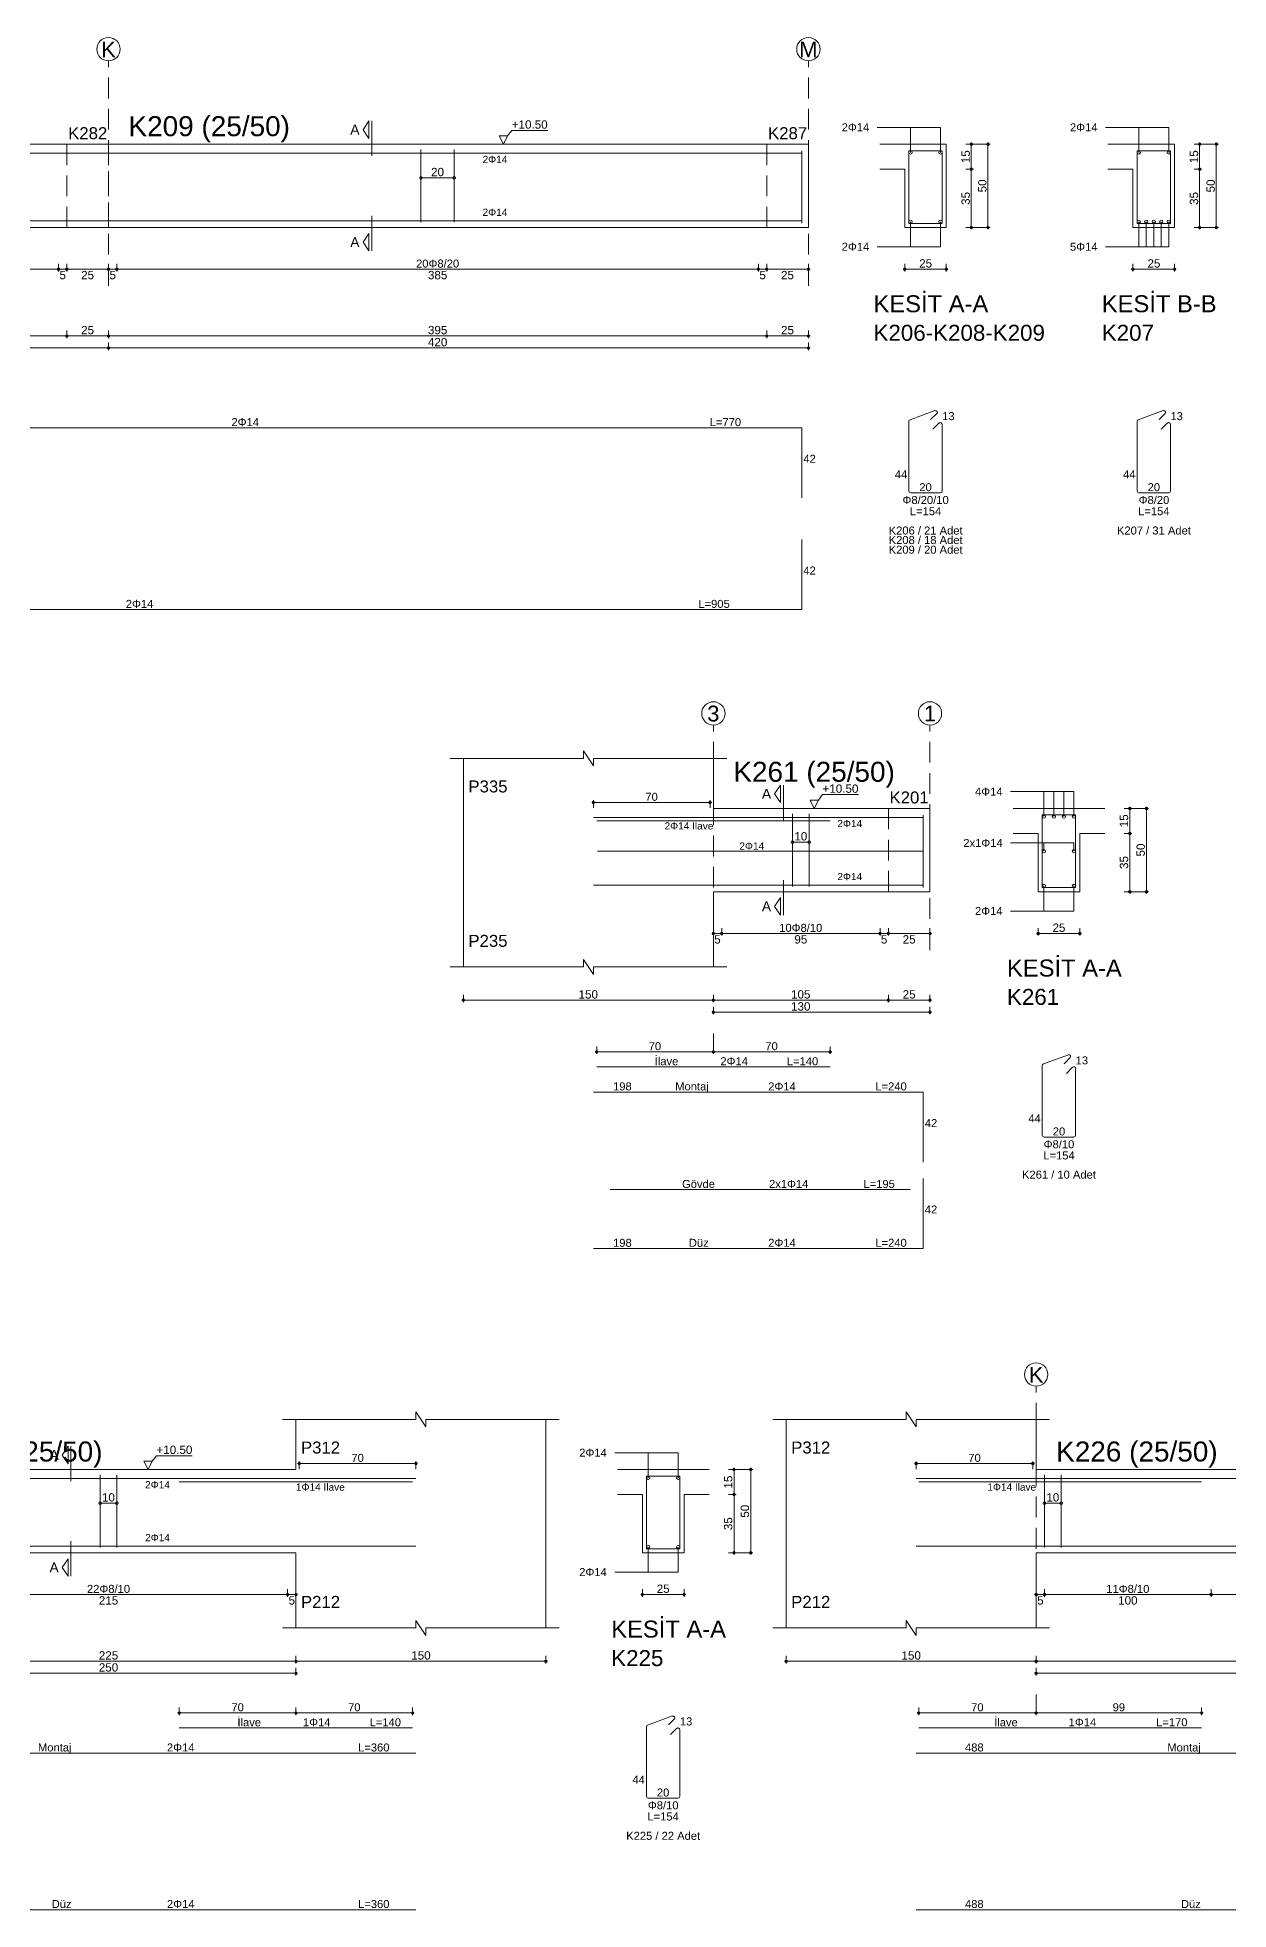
# Model space of a CAD drawing. Header units: millimetres. Extents: x 23801 to 80069, y 9628 to 14137.
# Drawn here: x 61960 to 63032, y 12436 to 14120 of the extents above; entities that cross this region are included whole.
import ezdxf

# ---------------------------------------------------------------- set-up
doc = ezdxf.new("R2010")
doc.units = ezdxf.units.MM
doc.linetypes.add('DASHDOT2', pattern=[12.7, 6.35, -3.175, 0, -3.175])
doc.linetypes.add('DASHED4', pattern=[18.75, 12.5, -6.25])
doc.layers.add('aks', color=251, linetype='DASHDOT2', lineweight=35)
for name, color, linetype in [('Donatı Topl. Uzun. Yazısı', 7, 'Continuous'), ('Donatı Uz. Yazısı', 7, 'Continuous'), ('Donatı Yazısı', 7, 'Continuous'), ('Donatı Çizgisi', 7, 'Continuous'), ('Kiriş', 7, 'Continuous'), ('Standart', 7, 'Continuous'), ('Ölçülendirme', 7, 'Continuous')]:
    doc.layers.add(name, color=color, linetype=linetype)
doc.styles.add('arial_1_18', font='arial.ttf', dxfattribs={"height": 0.2})

# ---------------------------------------------------------------- blocks, each defined once
blk = doc.blocks.new('IDE668Entity7460')
at = {"layer": 'aks', "color": 30, "linetype": 'DASHED4', "lineweight": 5}
for points in [[(3787.6, 2047), (3787.6, 2182)], [(4207.6, 2047), (4207.6, 2182)]]:
    blk.add_lwpolyline(points, dxfattribs=at)
at = {"layer": 'aks', "color": 1, "linetype": 'Continuous', "lineweight": 5}
for centre in [(3787.6, 2189), (4207.6, 2189)]:
    blk.add_circle(centre, 7, dxfattribs=at)
at = {"layer": 'Donatı Çizgisi', "color": 5, "linetype": 'Continuous', "lineweight": 5}
for points in [[(2386.6, 2126.6), (4203.6, 2126.6)], [(3975.1, 2085.2), (3975.1, 2128.8)], [(3995.1, 2085.2), (3995.1, 2128.8)], [(4203.6, 2084.6), (4203.6, 2128)], [(4267.9, 2084.5), (4267.9, 2128.1)], [(4267.9, 2128.1), (4287.9, 2128.1)], [(4287.9, 2084.5), (4287.9, 2128.1)], [(4404.9, 2084.5), (4404.9, 2128.1)], [(4404.9, 2128.1), (4424.9, 2128.1)], [(4424.9, 2084.5), (4424.9, 2128.1)], [(2386.6, 2086), (4203.6, 2086)], [(4267.9, 2084.5), (4287.9, 2084.5)], [(4404.9, 2084.5), (4424.9, 2084.5)], [(4267.9, 1923.9), (4267.9, 1965.8)], [(4268.6, 1966.7), (4283.6, 1972.2)], [(4281, 1966.9), (4284.7, 1970.5)], [(4404.9, 1923.9), (4404.9, 1965.8)], [(4405.6, 1966.7), (4420.6, 1972.2)], [(4418.1, 1966.9), (4421.7, 1970.5)], [(3475.6, 1961.9), (4203.6, 1961.9)], [(4203.6, 1919.9), (4203.6, 1961.9)], [(4282.4, 1961), (4286.2, 1964.8)], [(4287.9, 1923.9), (4287.9, 1964)], [(4419.4, 1961), (4423.2, 1964.8)], [(4424.9, 1923.9), (4424.9, 1964)], [(4269, 1922.9), (4286.9, 1922.9)], [(4406, 1922.9), (4423.9, 1922.9)], [(4203.6, 1852.9), (4203.6, 1894.9)], [(3340.6, 1852.9), (4203.6, 1852.9)]]:
    blk.add_lwpolyline(points, dxfattribs=at)
for centre in [(4268.9, 2127.1), (4286.9, 2127.1), (4405.9, 2127.1), (4423.9, 2127.1), (4268.9, 2085.5), (4286.9, 2085.5), (4405.9, 2085.5), (4410.4, 2085.5), (4414.9, 2085.5), (4419.4, 2085.5), (4423.9, 2085.5)]:
    blk.add_circle(centre, 1, dxfattribs=at)
for centre, start, end in [((4269, 1965.8), 110, 180), ((4284, 1971.2), 315, 110), ((4286.9, 1964), 0, 135), ((4406, 1965.8), 110, 180), ((4421, 1971.2), 315, 110), ((4423.9, 1964), 0, 135), ((4269, 1923.9), 180, 270), ((4286.9, 1923.9), 270, 0), ((4406, 1923.9), 180, 270), ((4423.9, 1923.9), 270, 0)]:
    blk.add_arc(centre, 1.02, start, end, dxfattribs=at)
at = {"layer": 'Kiriş', "color": 1, "linetype": 'Continuous', "lineweight": 5}
for points in [[(2407.6, 2132), (4207.6, 2132)], [(4207.6, 2082), (4207.6, 2132)], [(4250.4, 2132), (4290.4, 2132)], [(4290.4, 2082), (4290.4, 2132)], [(4387.4, 2132), (4427.4, 2132)], [(4427.4, 2082), (4427.4, 2132)], [(4250.4, 2117), (4265.4, 2117)], [(4265.4, 2082), (4265.4, 2117)], [(4387.4, 2117), (4402.4, 2117)], [(4402.4, 2082), (4402.4, 2117)], [(2407.6, 2082), (4207.6, 2082)], [(4265.4, 2082), (4290.4, 2082)], [(4402.4, 2082), (4427.4, 2082)]]:
    blk.add_lwpolyline(points, dxfattribs=at)
at = {"layer": 'Kiriş', "color": 1, "linetype": 'DASHED4', "lineweight": 5}
for points in [[(3762.6, 2082), (3762.6, 2132)], [(3787.6, 2082), (3787.6, 2132)], [(4182.6, 2082), (4182.6, 2132)], [(4207.6, 2082), (4207.6, 2132)]]:
    blk.add_lwpolyline(points, dxfattribs=at)
at = {"layer": 'Ölçülendirme', "color": 1, "linetype": 'Continuous', "lineweight": 5}
for points in [[(3940.4, 2140.7), (3943.9, 2146)], [(3943.9, 2135.5), (3943.9, 2146)], [(3945.6, 2125), (3945.6, 2146)], [(3943.9, 2135.5), (3940.4, 2140.7)], [(4024.6, 2132), (4022.1, 2137)], [(4022.1, 2137), (4027.1, 2137)], [(4027.1, 2137), (4024.6, 2132)], [(4027.1, 2137), (4029.6, 2140.3)], [(4029.6, 2140.3), (4051.2, 2140.3)], [(4248.9, 2142.1), (4286.9, 2142.1)], [(4268.9, 2127.1), (4268.9, 2142.1)], [(4286.9, 2127.1), (4286.9, 2142.1)], [(4385.9, 2142.1), (4423.9, 2142.1)], [(4405.9, 2127.1), (4405.9, 2142.1)], [(4423.9, 2127.1), (4423.9, 2142.1)], [(4024.6, 2132), (4024.6, 2132)], [(4302.2, 2132), (4316.7, 2132)], [(4305.4, 2081), (4305.4, 2133)], [(4315.4, 2081), (4315.4, 2133)], [(4439.2, 2132), (4453.7, 2132)], [(4442.4, 2081), (4442.4, 2133)], [(4452.4, 2081), (4452.4, 2133)], [(3975.1, 2111.8), (3995.1, 2111.8)], [(4302.2, 2117), (4306.7, 2117)], [(4439.2, 2117), (4443.7, 2117)], [(3945.6, 2068), (3945.6, 2089)], [(3940.4, 2073.2), (3943.9, 2078.5)], [(3943.9, 2068), (3943.9, 2078.5)], [(4268.9, 2070.5), (4268.9, 2085.5)], [(4286.9, 2070.5), (4286.9, 2085.5)], [(4302.2, 2082), (4316.7, 2082)], [(4405.9, 2070.5), (4405.9, 2085.5)], [(4410.4, 2070.5), (4410.4, 2085.5)], [(4414.9, 2070.5), (4414.9, 2085.5)], [(4419.4, 2070.5), (4419.4, 2085.5)], [(4423.9, 2070.5), (4423.9, 2085.5)], [(4439.2, 2082), (4453.7, 2082)], [(3943.9, 2068), (3940.4, 2073.2)], [(4248.9, 2070.5), (4286.9, 2070.5)], [(4385.9, 2070.5), (4423.9, 2070.5)], [(2406.6, 2057), (4208.6, 2057)], [(3757.6, 2055.7), (3757.6, 2060.2)], [(3762.6, 2055.7), (3762.6, 2060.2)], [(3787.6, 2055.7), (3787.6, 2060.2)], [(3792.6, 2055.7), (3792.6, 2060.2)], [(4177.6, 2055.7), (4177.6, 2060.2)], [(4182.6, 2055.7), (4182.6, 2060.2)], [(4207.6, 2055.7), (4207.6, 2060.2)], [(4264.4, 2057), (4291.4, 2057)], [(4265.4, 2055.7), (4265.4, 2060.2)], [(4290.4, 2055.7), (4290.4, 2060.2)], [(4401.4, 2057), (4428.4, 2057)], [(4402.4, 2055.7), (4402.4, 2060.2)], [(4427.4, 2055.7), (4427.4, 2060.2)], [(2381.6, 2017), (4208.6, 2017)], [(3762.6, 2015.7), (3762.6, 2020.2)], [(3787.6, 2015.7), (3787.6, 2020.2)], [(3787.6, 2008.5), (3787.6, 2013)], [(4182.6, 2015.7), (4182.6, 2020.2)], [(4207.6, 2015.7), (4207.6, 2020.2)], [(4207.6, 2008.5), (4207.6, 2013)], [(2406.6, 2009.8), (4208.6, 2009.8)]]:
    blk.add_lwpolyline(points, dxfattribs=at)
for centre in [(4305.4, 2132), (4315.4, 2132), (4442.4, 2132), (4452.4, 2132), (3975.1, 2111.8), (3995.1, 2111.8), (4305.4, 2117), (4442.4, 2117), (4305.4, 2082), (4315.4, 2082), (4442.4, 2082), (4452.4, 2082), (3757.6, 2057), (3757.6, 2057), (3762.6, 2057), (3762.6, 2057), (3787.6, 2057), (3787.6, 2057), (3792.6, 2057), (3792.6, 2057), (4177.6, 2057), (4177.6, 2057), (4182.6, 2057), (4182.6, 2057), (4207.6, 2057), (4265.4, 2057), (4290.4, 2057), (4402.4, 2057), (4427.4, 2057), (3762.6, 2017), (3762.6, 2017), (3787.6, 2017), (3787.6, 2017), (3787.6, 2009.8), (3787.6, 2009.8), (4182.6, 2017), (4182.6, 2017), (4207.6, 2017), (4207.6, 2009.8)]:
    blk.add_circle(centre, 0.75, dxfattribs=at)
at = {"layer": 'aks', "color": 1, "linetype": 'Continuous', "lineweight": 5, "style": 'arial_1_18'}
for s, p in [('K', (3783.2, 2184.1)), ('M', (4202.1, 2184.1))]:
    blk.add_text(s, height=9.45, dxfattribs=at).set_placement(p)
at = {"layer": 'Donatı Topl. Uzun. Yazısı', "color": 1, "linetype": 'Continuous', "lineweight": 5, "style": 'arial_1_18'}
for s, p in [('L=770', (4148.4, 1962.9)), ('L=154', (4268.5, 1909.5)), ('L=154', (4405.5, 1909.5)), ('L=905', (4141.6, 1853.9))]:
    blk.add_text(s, height=4.8, dxfattribs=at).set_placement(p)
at = {"layer": 'Donatı Uz. Yazısı', "color": 1, "linetype": 'Continuous', "lineweight": 5, "style": 'arial_1_18'}
for s, p in [('13', (4287.9, 1966.5)), ('13', (4424.9, 1966.5)), ('42', (4204.6, 1940.9)), ('44', (4259.5, 1931.6)), ('44', (4396.5, 1931.6)), ('20', (4274.2, 1923.9)), ('20', (4411.2, 1923.9)), ('42', (4204.6, 1873.9))]:
    blk.add_text(s, height=4.8, dxfattribs=at).set_placement(p)
at = {"layer": 'Donatı Yazısı', "color": 5, "linetype": 'Continuous', "lineweight": 5, "style": 'arial_1_18'}
for s, p in [('2Φ14', (4227.6, 2139.7)), ('2Φ14', (4364.6, 2139.7)), ('2Φ14', (4227.6, 2068.1)), ('5Φ14', (4364.6, 2068.1)), ('2Φ14', (3861.4, 1962.9)), ('Φ8/20/10', (4264.1, 1916.2)), ('Φ8/20', (4405.8, 1916.2)), ('K206 / 21 Adet', (4255.8, 1897.9)), ('K207 / 31 Adet', (4392.8, 1897.9)), ('K208 / 18 Adet', (4255.8, 1892.2)), ('K209 / 20 Adet', (4255.8, 1886.4)), ('2Φ14', (3798, 1853.9))]:
    blk.add_text(s, height=4.8, dxfattribs=at).set_placement(p)
for p in [(4012.1, 2120.7), (4012.1, 2089)]:
    blk.add_text('2Φ14', height=4.32, rotation=360, dxfattribs=at).set_placement(p)
at = {"layer": 'Kiriş', "color": 1, "linetype": 'Continuous', "lineweight": 5, "style": 'arial_1_18'}
for s, height, p in [('K209 (25/50)', 12, (3799.6, 2136.8)), ('K282', 7.2, (3763.4, 2135)), ('K287', 7.2, (4183.4, 2135)), ('KESİT A-A', 10.2, (4246.7, 2031.2)), ('KESİT B-B', 10.2, (4383.7, 2031.2)), ('K206-K208-K209', 9.6, (4246.7, 2014.1)), ('K207', 9.6, (4383.7, 2014.1))]:
    blk.add_text(s, height=height, dxfattribs=at).set_placement(p)
at = {"layer": 'Ölçülendirme', "color": 1, "linetype": 'Continuous', "lineweight": 5, "style": 'arial_1_18'}
for s, height, p in [('+10.50', 5, (4029.6, 2141.3)), ('A', 5.95, (3932.7, 2137.8)), ('A', 5.95, (3932.7, 2070.3)), ('5', 5, (3758.2, 2051)), ('25', 5, (3771.2, 2051)), ('5', 5, (3788.2, 2051)), ('385', 5, (3979.3, 2051)), ('5', 5, (4178.2, 2051)), ('25', 5, (4191.2, 2051)), ('25', 5, (4274.1, 2058)), ('25', 5, (4411.1, 2058)), ('25', 5, (3771.2, 2018)), ('395', 5, (3979.3, 2018)), ('25', 5, (4191.2, 2018)), ('420', 5, (3979.3, 2010.8))]:
    blk.add_text(s, height=height, dxfattribs=at).set_placement(p)
for s, rotation, p in [('15', 90, (4304.5, 2120.6)), ('15', 90, (4441.5, 2120.6)), ('20', 360, (3981.2, 2112.8)), ('35', 90, (4304.5, 2095.6)), ('50', 90, (4314.5, 2103.1)), ('35', 90, (4441.5, 2095.6)), ('50', 90, (4451.5, 2103.1))]:
    blk.add_text(s, height=5, rotation=rotation, dxfattribs=at).set_placement(p)
at = {"layer": 'Ölçülendirme', "color": 5, "linetype": 'Continuous', "lineweight": 5, "style": 'arial_1_18'}
blk.add_text('20Φ8/20', height=4.8, dxfattribs=at).set_placement((3972.2, 2058))
blk = doc.blocks.new('IDE668Entity7470')
at = {"layer": 'aks', "color": 30, "linetype": 'DASHED4', "lineweight": 5}
blk.add_lwpolyline([(11420.7, 2016.8), (11420.7, 2151.8)], dxfattribs=at)
at = {"layer": 'aks', "color": 1, "linetype": 'Continuous', "lineweight": 5}
blk.add_circle((11420.7, 2158.8), 7, dxfattribs=at)
at = {"layer": 'Donatı Çizgisi', "color": 5, "linetype": 'Continuous', "lineweight": 5}
for points in [[(11424.7, 2054.4), (11424.7, 2097.8)], [(11424.7, 2096.4), (11742.7, 2096.4)], [(11553.2, 2055), (11553.2, 2098.6)], [(11563.2, 2055), (11563.2, 2098.6)], [(11600.7, 2094.4), (11740.7, 2094.4)], [(11881.1, 2054.3), (11881.1, 2097.9)], [(11881.1, 2097.9), (11901.1, 2097.9)], [(11901.1, 2054.3), (11901.1, 2097.9)], [(11424.7, 2055.8), (11742.7, 2055.8)], [(11881.1, 2054.3), (11901.1, 2054.3)], [(11881.7, 1948.5), (11896.7, 1954)], [(11600.7, 1946.8), (11740.7, 1946.8)], [(11881.1, 1905.7), (11881.1, 1947.6)], [(11894.2, 1948.7), (11897.8, 1952.3)], [(11895.5, 1942.8), (11899.3, 1946.6)], [(11901.1, 1905.7), (11901.1, 1945.8)], [(11424.7, 1889.7), (11424.7, 1931.7)], [(11424.7, 1931.7), (11742.7, 1931.7)], [(11882.1, 1904.7), (11900, 1904.7)], [(11424.7, 1837.8), (11424.7, 1879.8)], [(11424.7, 1837.8), (11742.7, 1837.8)]]:
    blk.add_lwpolyline(points, dxfattribs=at)
for centre in [(11882.1, 2096.9), (11900.1, 2096.9), (11882.1, 2055.3), (11900.1, 2055.3)]:
    blk.add_circle(centre, 1, dxfattribs=at)
for centre, start, end in [((11897.1, 1953), 315, 110), ((11882.1, 1947.6), 110, 180), ((11900, 1945.8), 0, 135), ((11882.1, 1905.7), 180, 270), ((11900, 1905.7), 270, 0)]:
    blk.add_arc(centre, 1.02, start, end, dxfattribs=at)
at = {"layer": 'Kiriş', "color": 1, "linetype": 'Continuous', "lineweight": 5}
for points in [[(11430.2, 2131.8), (11430.2, 2136.3)], [(11436.2, 2127.3), (11430.2, 2136.3)], [(11742.7, 2131.8), (11742.7, 2136.3)], [(11748.7, 2127.3), (11742.7, 2136.3)], [(11412.7, 2131.8), (11430.2, 2131.8)], [(11420.7, 2006.8), (11420.7, 2131.8)], [(11436.2, 2127.3), (11436.2, 2131.8)], [(11436.2, 2131.8), (11453.7, 2131.8)], [(11445.7, 2101.8), (11445.7, 2131.8)], [(11662.7, 2131.8), (11742.7, 2131.8)], [(11670.7, 2101.8), (11670.7, 2131.8)], [(11748.7, 2131.8), (11828.7, 2131.8)], [(11748.7, 2127.3), (11748.7, 2131.8)], [(11820.7, 2006.8), (11820.7, 2131.8)], [(11445.7, 2101.8), (11670.7, 2101.8)], [(11863.6, 2101.8), (11918.6, 2101.8)], [(11863.6, 2086.8), (11878.6, 2086.8)], [(11878.6, 2051.8), (11878.6, 2086.8)], [(11903.6, 2086.8), (11918.6, 2086.8)], [(11903.6, 2051.8), (11903.6, 2086.8)], [(11445.7, 2051.8), (11670.7, 2051.8)], [(11445.7, 2006.8), (11445.7, 2051.8)], [(11670.7, 2006.8), (11670.7, 2051.8)], [(11878.6, 2051.8), (11903.6, 2051.8)], [(11436.2, 2002.3), (11430.2, 2011.3)], [(11430.2, 2006.8), (11430.2, 2011.3)], [(11748.7, 2002.3), (11742.7, 2011.3)], [(11742.7, 2006.8), (11742.7, 2011.3)], [(11412.7, 2006.8), (11430.2, 2006.8)], [(11436.2, 2006.8), (11453.7, 2006.8)], [(11436.2, 2002.3), (11436.2, 2006.8)], [(11662.7, 2006.8), (11742.7, 2006.8)], [(11748.7, 2006.8), (11828.7, 2006.8)], [(11748.7, 2002.3), (11748.7, 2006.8)]]:
    blk.add_lwpolyline(points, dxfattribs=at)
at = {"layer": 'Ölçülendirme', "color": 1, "linetype": 'Continuous', "lineweight": 5}
for points in [[(11530.5, 2110.5), (11534, 2115.8)], [(11534, 2105.3), (11534, 2115.8)], [(11535.7, 2094.8), (11535.7, 2115.8)], [(11862.1, 2111.9), (11900.1, 2111.9)], [(11882.1, 2096.9), (11882.1, 2111.9)], [(11900.1, 2096.9), (11900.1, 2111.9)], [(11534, 2105.3), (11530.5, 2110.5)], [(11582, 2101.8), (11579.5, 2106.8)], [(11579.5, 2106.8), (11584.5, 2106.8)], [(11584.5, 2106.8), (11582, 2101.8)], [(11582, 2101.8), (11582, 2101.8)], [(11584.5, 2106.8), (11587, 2110.1)], [(11587, 2110.1), (11608.5, 2110.1)], [(11671.7, 2105.4), (11743.7, 2105.4)], [(11672.7, 2102.1), (11672.7, 2106.6)], [(11742.7, 2102.1), (11742.7, 2106.6)], [(11930.3, 2101.8), (11944.8, 2101.8)], [(11933.6, 2050.8), (11933.6, 2102.8)], [(11943.6, 2050.8), (11943.6, 2102.8)], [(11553.2, 2081.6), (11563.2, 2081.6)], [(11930.3, 2086.8), (11934.8, 2086.8)], [(11535.7, 2037.8), (11535.7, 2058.8)], [(11882.1, 2040.3), (11882.1, 2055.3)], [(11900.1, 2040.3), (11900.1, 2055.3)], [(11530.5, 2043), (11534, 2048.3)], [(11534, 2037.8), (11534, 2048.3)], [(11930.3, 2051.8), (11944.8, 2051.8)], [(11534, 2037.8), (11530.5, 2043)], [(11862.1, 2040.3), (11900.1, 2040.3)], [(11444.7, 2026.8), (11671.7, 2026.8)], [(11445.7, 2025.5), (11445.7, 2030)], [(11450.7, 2025.5), (11450.7, 2030)], [(11665.7, 2025.5), (11665.7, 2030)], [(11670.7, 2025.5), (11670.7, 2030)], [(11877.6, 2026.8), (11904.6, 2026.8)], [(11878.6, 2025.5), (11878.6, 2030)], [(11903.6, 2025.5), (11903.6, 2030)], [(11420.7, 1985.5), (11420.7, 1990)], [(11445.7, 1985.5), (11445.7, 1990)], [(11670.7, 1985.5), (11670.7, 1990)], [(11820.7, 1985.5), (11820.7, 1990)], [(11419.7, 1986.8), (11821.7, 1986.8)], [(11419.7, 1979.6), (11671.7, 1979.6)], [(11420.7, 1978.3), (11420.7, 1982.8)], [(11670.7, 1978.3), (11670.7, 1982.8)], [(11599.7, 1955.8), (11671.7, 1955.8)], [(11600.7, 1954.5), (11600.7, 1959)], [(11669.7, 1955.8), (11741.7, 1955.8)], [(11670.7, 1954.5), (11670.7, 1959)], [(11670.7, 1954.5), (11670.7, 1959)], [(11740.7, 1954.5), (11740.7, 1959)]]:
    blk.add_lwpolyline(points, dxfattribs=at)
for centre in [(11672.7, 2105.4), (11742.7, 2105.4), (11933.6, 2101.8), (11943.6, 2101.8), (11553.2, 2081.6), (11563.2, 2081.6), (11933.6, 2086.8), (11933.6, 2051.8), (11943.6, 2051.8), (11445.7, 2026.8), (11450.7, 2026.8), (11450.7, 2026.8), (11665.7, 2026.8), (11665.7, 2026.8), (11670.7, 2026.8), (11878.6, 2026.8), (11903.6, 2026.8), (11420.7, 1986.8), (11445.7, 1986.8), (11445.7, 1986.8), (11670.7, 1986.8), (11670.7, 1986.8), (11820.7, 1986.8), (11420.7, 1979.6), (11670.7, 1979.6), (11600.7, 1955.8), (11670.7, 1955.8), (11670.7, 1955.8), (11740.7, 1955.8)]:
    blk.add_circle(centre, 0.75, dxfattribs=at)
at = {"layer": 'aks', "color": 1, "linetype": 'Continuous', "lineweight": 5, "style": 'arial_1_18'}
blk.add_text('J', height=9.45, dxfattribs=at).set_placement((11417.4, 2153.9))
at = {"layer": 'Donatı Topl. Uzun. Yazısı', "color": 1, "linetype": 'Continuous', "lineweight": 5, "style": 'arial_1_18'}
for s, p in [('L=140', (11714.9, 1947.8)), ('L=360', (11708, 1932.7)), ('L=154', (11881.6, 1891.3)), ('L=360', (11708, 1838.8))]:
    blk.add_text(s, height=4.8, dxfattribs=at).set_placement(p)
at = {"layer": 'Donatı Uz. Yazısı', "color": 1, "linetype": 'Continuous', "lineweight": 5, "style": 'arial_1_18'}
for s, p in [('13', (11901.1, 1948.3)), ('318', (11443.8, 1932.7)), ('42', (11425.7, 1910.7)), ('44', (11872.6, 1913.4)), ('20', (11887.3, 1905.7)), ('42', (11425.7, 1858.8)), ('318', (11443.8, 1838.8))]:
    blk.add_text(s, height=4.8, dxfattribs=at).set_placement(p)
at = {"layer": 'Donatı Yazısı', "color": 5, "linetype": 'Continuous', "lineweight": 5, "style": 'arial_1_18'}
for s, height, p in [('2Φ14', 4.8, (11840.7, 2109.5)), ('1Φ14 İlave', 4.32, (11670.7, 2089.1)), ('2Φ14', 4.8, (11840.7, 2037.9)), ('1Φ14', 4.8, (11674.9, 1947.8)), ('2Φ14', 4.8, (11593.3, 1932.7)), ('Φ8/10', 4.8, (11881.9, 1898)), ('K225 / 22 Adet', 4.8, (11868.9, 1879.7)), ('2Φ14', 4.8, (11593.3, 1838.8))]:
    blk.add_text(s, height=height, dxfattribs=at).set_placement(p)
for p in [(11580.2, 2090.5), (11580.2, 2058.8)]:
    blk.add_text('2Φ14', height=4.32, rotation=360, dxfattribs=at).set_placement(p)
at = {"layer": 'Donatı Yazısı', "color": 1, "linetype": 'Continuous', "lineweight": 5, "style": 'arial_1_18'}
for s, p in [('İlave', (11635.6, 1947.8)), ('Montaj', (11515.9, 1932.7)), ('Düz', (11524.1, 1838.8))]:
    blk.add_text(s, height=4.8, dxfattribs=at).set_placement(p)
at = {"layer": 'Kiriş', "color": 1, "linetype": 'Continuous', "lineweight": 5, "style": 'arial_1_18'}
for s, height, p in [('P345', 7.2, (11423.7, 2111.4)), ('K225 (25/50)', 12, (11457.7, 2106.6)), ('P312', 7.2, (11673.7, 2111.4)), ('P245', 7.2, (11423.7, 2018.8)), ('P212', 7.2, (11673.7, 2018.8)), ('KESİT A-A', 10.2, (11859.9, 2001)), ('K225', 9.6, (11859.9, 1983.9))]:
    blk.add_text(s, height=height, dxfattribs=at).set_placement(p)
at = {"layer": 'Ölçülendirme', "color": 1, "linetype": 'Continuous', "lineweight": 5, "style": 'arial_1_18'}
for s, height, p in [('A', 5.95, (11522.8, 2107.6)), ('+10.50', 5, (11587, 2111.1)), ('70', 4.8, (11704, 2106.4)), ('A', 5.95, (11522.8, 2040.1)), ('25', 5, (11887.2, 2027.8)), ('5', 5, (11446.3, 2020.8)), ('215', 5, (11552.4, 2020.8)), ('5', 5, (11666.3, 2020.8)), ('25', 5, (11429.3, 1987.8)), ('225', 5, (11552.4, 1987.8)), ('150', 5, (11739.9, 1987.8)), ('250', 5, (11552.4, 1980.6))]:
    blk.add_text(s, height=height, dxfattribs=at).set_placement(p)
for s, rotation, p in [('15', 90, (11932.6, 2090.4)), ('10', 360, (11554.3, 2082.6)), ('50', 90, (11942.6, 2072.9)), ('35', 90, (11932.6, 2065.4))]:
    blk.add_text(s, height=5, rotation=rotation, dxfattribs=at).set_placement(p)
at = {"layer": 'Ölçülendirme', "color": 5, "linetype": 'Continuous', "lineweight": 5, "style": 'arial_1_18'}
for s, p in [('22Φ8/10', (11545.3, 2027.8)), ('70', (11632, 1956.8)), ('70', (11702, 1956.8))]:
    blk.add_text(s, height=4.8, dxfattribs=at).set_placement(p)
blk = doc.blocks.new('IDE668Entity7471')
at = {"layer": 'aks', "color": 30, "linetype": 'DASHED4', "lineweight": 5}
for points in [[(12114.9, 2016.8), (12114.9, 2151.8)], [(12534.9, 2016.8), (12534.9, 2151.8)], [(12114.9, 1955.8), (12114.9, 1966.8)]]:
    blk.add_lwpolyline(points, dxfattribs=at)
at = {"layer": 'aks', "color": 1, "linetype": 'Continuous', "lineweight": 5}
for centre in [(12114.9, 2158.8), (12534.9, 2158.8)]:
    blk.add_circle(centre, 7, dxfattribs=at)
at = {"layer": 'Donatı Çizgisi', "color": 5, "linetype": 'Continuous', "lineweight": 5}
for points in [[(12042.9, 2096.4), (12530.9, 2096.4)], [(12044.4, 2094.4), (12214.2, 2094.4)], [(12119.9, 2055), (12119.9, 2098.6)], [(12129.9, 2055), (12129.9, 2098.6)], [(12302.4, 2055), (12302.4, 2098.6)], [(12322.4, 2055), (12322.4, 2098.6)], [(12494.9, 2055), (12494.9, 2098.6)], [(12504.9, 2055), (12504.9, 2098.6)], [(12530.9, 2054.4), (12530.9, 2097.8)], [(12595.3, 2054.3), (12595.3, 2097.9)], [(12595.3, 2097.9), (12615.3, 2097.9)], [(12615.3, 2054.3), (12615.3, 2097.9)], [(12042.9, 2055.8), (12530.9, 2055.8)], [(12595.3, 2054.3), (12615.3, 2054.3)], [(12595.9, 1948.5), (12610.9, 1954)], [(12044.4, 1946.8), (12214.2, 1946.8)], [(12595.3, 1905.7), (12595.3, 1947.6)], [(12608.4, 1948.7), (12612, 1952.3)], [(12609.7, 1942.8), (12613.5, 1946.6)], [(12615.3, 1905.7), (12615.3, 1945.8)], [(12042.9, 1931.7), (12530.9, 1931.7)], [(12530.9, 1889.7), (12530.9, 1931.7)], [(12596.3, 1904.7), (12614.2, 1904.7)], [(12530.9, 1837.8), (12530.9, 1879.8)], [(12042.9, 1837.8), (12530.9, 1837.8)]]:
    blk.add_lwpolyline(points, dxfattribs=at)
for centre in [(12596.3, 2096.9), (12614.3, 2096.9), (12596.3, 2055.3), (12605.3, 2055.3), (12614.3, 2055.3)]:
    blk.add_circle(centre, 1, dxfattribs=at)
for centre, start, end in [((12611.3, 1953), 315, 110), ((12596.3, 1947.6), 110, 180), ((12614.2, 1945.8), 0, 135), ((12596.3, 1905.7), 180, 270), ((12614.2, 1905.7), 270, 0)]:
    blk.add_arc(centre, 1.02, start, end, dxfattribs=at)
at = {"layer": 'Kiriş', "color": 1, "linetype": 'Continuous', "lineweight": 5}
for points in [[(12036.9, 2131.8), (12036.9, 2136.3)], [(12042.9, 2127.3), (12036.9, 2136.3)], [(12519.4, 2131.8), (12519.4, 2136.3)], [(12525.4, 2127.3), (12519.4, 2136.3)], [(11956.9, 2131.8), (12036.9, 2131.8)], [(11964.9, 2006.8), (11964.9, 2131.8)], [(12042.9, 2127.3), (12042.9, 2131.8)], [(12042.9, 2131.8), (12122.9, 2131.8)], [(12114.9, 2101.8), (12114.9, 2131.8)], [(12501.9, 2131.8), (12519.4, 2131.8)], [(12509.9, 2101.8), (12509.9, 2131.8)], [(12525.4, 2131.8), (12542.9, 2131.8)], [(12525.4, 2127.3), (12525.4, 2131.8)], [(12534.9, 2006.8), (12534.9, 2131.8)], [(12114.9, 2101.8), (12509.9, 2101.8)], [(12577.8, 2101.8), (12632.8, 2101.8)], [(12577.8, 2086.8), (12592.8, 2086.8)], [(12592.8, 2051.8), (12592.8, 2086.8)], [(12617.8, 2086.8), (12632.8, 2086.8)], [(12617.8, 2051.8), (12617.8, 2086.8)], [(12114.9, 2051.8), (12509.9, 2051.8)], [(12114.9, 2006.8), (12114.9, 2051.8)], [(12509.9, 2006.8), (12509.9, 2051.8)], [(12592.8, 2051.8), (12617.8, 2051.8)], [(12042.9, 2002.3), (12036.9, 2011.3)], [(12036.9, 2006.8), (12036.9, 2011.3)], [(12525.4, 2002.3), (12519.4, 2011.3)], [(12519.4, 2006.8), (12519.4, 2011.3)], [(11956.9, 2006.8), (12036.9, 2006.8)], [(12042.9, 2006.8), (12122.9, 2006.8)], [(12042.9, 2002.3), (12042.9, 2006.8)], [(12501.9, 2006.8), (12519.4, 2006.8)], [(12525.4, 2006.8), (12542.9, 2006.8)], [(12525.4, 2002.3), (12525.4, 2006.8)]]:
    blk.add_lwpolyline(points, dxfattribs=at)
at = {"layer": 'Ölçülendirme', "color": 1, "linetype": 'Continuous', "lineweight": 5}
for points in [[(12267.7, 2110.5), (12271.2, 2115.8)], [(12271.2, 2105.3), (12271.2, 2115.8)], [(12272.9, 2094.8), (12272.9, 2115.8)], [(12576.3, 2111.9), (12614.3, 2111.9)], [(12596.3, 2096.9), (12596.3, 2111.9)], [(12614.3, 2096.9), (12614.3, 2111.9)], [(12041.9, 2105.4), (12113.9, 2105.4)], [(12042.9, 2102.1), (12042.9, 2106.6)], [(12112.9, 2102.1), (12112.9, 2106.6)], [(12271.2, 2105.3), (12267.7, 2110.5)], [(12353.2, 2101.8), (12350.7, 2106.8)], [(12350.7, 2106.8), (12355.7, 2106.8)], [(12355.7, 2106.8), (12353.2, 2101.8)], [(12353.2, 2101.8), (12353.2, 2101.8)], [(12355.7, 2106.8), (12358.2, 2110.1)], [(12358.2, 2110.1), (12379.7, 2110.1)], [(12644.5, 2101.8), (12659, 2101.8)], [(12647.8, 2050.8), (12647.8, 2102.8)], [(12657.8, 2050.8), (12657.8, 2102.8)], [(12119.9, 2081.6), (12129.9, 2081.6)], [(12302.4, 2081.6), (12322.4, 2081.6)], [(12494.9, 2081.6), (12504.9, 2081.6)], [(12644.5, 2086.8), (12649, 2086.8)], [(12272.9, 2037.8), (12272.9, 2058.8)], [(12596.3, 2040.3), (12596.3, 2055.3)], [(12605.3, 2040.3), (12605.3, 2055.3)], [(12614.3, 2040.3), (12614.3, 2055.3)], [(12267.7, 2043), (12271.2, 2048.3)], [(12271.2, 2037.8), (12271.2, 2048.3)], [(12644.5, 2051.8), (12659, 2051.8)], [(12271.2, 2037.8), (12267.7, 2043)], [(12576.3, 2040.3), (12614.3, 2040.3)], [(12113.9, 2026.8), (12510.9, 2026.8)], [(12114.9, 2025.5), (12114.9, 2030)], [(12119.9, 2025.5), (12119.9, 2030)], [(12219.9, 2025.5), (12219.9, 2030)], [(12404.9, 2025.5), (12404.9, 2030)], [(12504.9, 2025.5), (12504.9, 2030)], [(12509.9, 2025.5), (12509.9, 2030)], [(12591.8, 2026.8), (12618.8, 2026.8)], [(12592.8, 2025.5), (12592.8, 2030)], [(12617.8, 2025.5), (12617.8, 2030)], [(11964.9, 1985.5), (11964.9, 1990)], [(12114.9, 1985.5), (12114.9, 1990)], [(12509.9, 1985.5), (12509.9, 1990)], [(12534.9, 1985.5), (12534.9, 1990)], [(11963.9, 1986.8), (12535.9, 1986.8)], [(12113.9, 1979.6), (12535.9, 1979.6)], [(12114.9, 1978.3), (12114.9, 1982.8)], [(12534.9, 1978.3), (12534.9, 1982.8)], [(12043.4, 1955.8), (12115.9, 1955.8)], [(12044.4, 1954.5), (12044.4, 1959)], [(12113.9, 1955.8), (12215.2, 1955.8)], [(12114.9, 1954.5), (12114.9, 1959)], [(12114.9, 1954.5), (12114.9, 1959)], [(12214.2, 1954.5), (12214.2, 1959)]]:
    blk.add_lwpolyline(points, dxfattribs=at)
for centre in [(12042.9, 2105.4), (12112.9, 2105.4), (12647.8, 2101.8), (12657.8, 2101.8), (12119.9, 2081.6), (12129.9, 2081.6), (12302.4, 2081.6), (12322.4, 2081.6), (12494.9, 2081.6), (12504.9, 2081.6), (12647.8, 2086.8), (12647.8, 2051.8), (12657.8, 2051.8), (12114.9, 2026.8), (12119.9, 2026.8), (12119.9, 2026.8), (12219.9, 2026.8), (12219.9, 2026.8), (12404.9, 2026.8), (12404.9, 2026.8), (12504.9, 2026.8), (12504.9, 2026.8), (12509.9, 2026.8), (12592.8, 2026.8), (12617.8, 2026.8), (11964.9, 1986.8), (12114.9, 1986.8), (12114.9, 1986.8), (12509.9, 1986.8), (12509.9, 1986.8), (12534.9, 1986.8), (12114.9, 1979.6), (12534.9, 1979.6), (12044.4, 1955.8), (12114.9, 1955.8), (12114.9, 1955.8), (12214.2, 1955.8)]:
    blk.add_circle(centre, 0.75, dxfattribs=at)
at = {"layer": 'aks', "color": 1, "linetype": 'Continuous', "lineweight": 5, "style": 'arial_1_18'}
for s, p in [('K', (12110.5, 2153.9)), ('M', (12529.4, 2153.9))]:
    blk.add_text(s, height=9.45, dxfattribs=at).set_placement(p)
at = {"layer": 'Donatı Topl. Uzun. Yazısı', "color": 1, "linetype": 'Continuous', "lineweight": 5, "style": 'arial_1_18'}
for s, p in [('L=170', (12186.9, 1947.8)), ('L=530', (12487.7, 1932.7)), ('L=154', (12595.8, 1891.3)), ('L=530', (12487.7, 1838.8))]:
    blk.add_text(s, height=4.8, dxfattribs=at).set_placement(p)
at = {"layer": 'Donatı Uz. Yazısı', "color": 1, "linetype": 'Continuous', "lineweight": 5, "style": 'arial_1_18'}
for s, p in [('13', (12615.3, 1948.3)), ('488', (12072.2, 1932.7)), ('42', (12531.9, 1910.7)), ('44', (12586.8, 1913.4)), ('20', (12601.5, 1905.7)), ('42', (12531.9, 1858.8)), ('488', (12072.2, 1838.8))]:
    blk.add_text(s, height=4.8, dxfattribs=at).set_placement(p)
at = {"layer": 'Donatı Yazısı', "color": 5, "linetype": 'Continuous', "lineweight": 5, "style": 'arial_1_18'}
for s, height, p in [('2Φ14', 4.8, (12554.9, 2109.5)), ('1Φ14 İlave', 4.32, (12085.6, 2089.1)), ('3Φ14', 4.8, (12554.9, 2037.9)), ('1Φ14', 4.8, (12134.4, 1947.8)), ('2Φ14', 4.8, (12301.6, 1932.7)), ('Φ8/20/10', 4.8, (12591.4, 1898)), ('K226 / 30 Adet', 4.8, (12583.1, 1879.7)), ('3Φ14', 4.8, (12301.6, 1838.8))]:
    blk.add_text(s, height=height, dxfattribs=at).set_placement(p)
for s, p in [('2Φ14', (12339.4, 2090.5)), ('3Φ14', (12339.4, 2058.8))]:
    blk.add_text(s, height=4.32, rotation=360, dxfattribs=at).set_placement(p)
at = {"layer": 'Donatı Yazısı', "color": 1, "linetype": 'Continuous', "lineweight": 5, "style": 'arial_1_18'}
for s, p in [('İlave', (12089.7, 1947.8)), ('Montaj', (12193.6, 1932.7)), ('Düz', (12201.8, 1838.8))]:
    blk.add_text(s, height=4.8, dxfattribs=at).set_placement(p)
at = {"layer": 'Kiriş', "color": 1, "linetype": 'Continuous', "lineweight": 5, "style": 'arial_1_18'}
for s, height, p in [('P312', 7.2, (11967.9, 2111.4)), ('K226 (25/50)', 12, (12126.9, 2106.6)), ('P351', 7.2, (12512.9, 2111.4)), ('P212', 7.2, (11967.9, 2018.8)), ('P251', 7.2, (12512.9, 2018.8)), ('KESİT A-A', 10.2, (12574.1, 2001)), ('K226', 9.6, (12574.1, 1983.9))]:
    blk.add_text(s, height=height, dxfattribs=at).set_placement(p)
at = {"layer": 'Ölçülendirme', "color": 1, "linetype": 'Continuous', "lineweight": 5, "style": 'arial_1_18'}
for s, height, p in [('70', 4.8, (12074.2, 2106.4)), ('A', 5.95, (12260, 2107.6)), ('+10.50', 5, (12358.2, 2111.1)), ('A', 5.95, (12260, 2040.1)), ('25', 5, (12601.4, 2027.8)), ('5', 5, (12115.5, 2020.8)), ('100', 5, (12164.1, 2020.8)), ('185', 5, (12306.6, 2020.8)), ('100', 5, (12449.1, 2020.8)), ('5', 5, (12505.5, 2020.8)), ('150', 5, (12034.1, 1987.8)), ('395', 5, (12306.6, 1987.8)), ('25', 5, (12518.5, 1987.8)), ('420', 5, (12306.6, 1980.6))]:
    blk.add_text(s, height=height, dxfattribs=at).set_placement(p)
for s, rotation, p in [('15', 90, (12646.8, 2090.4)), ('10', 360, (12121, 2082.6)), ('20', 360, (12308.5, 2082.6)), ('10', 360, (12496, 2082.6)), ('50', 90, (12656.8, 2072.9)), ('35', 90, (12646.8, 2065.4))]:
    blk.add_text(s, height=5, rotation=rotation, dxfattribs=at).set_placement(p)
at = {"layer": 'Ölçülendirme', "color": 5, "linetype": 'Continuous', "lineweight": 5, "style": 'arial_1_18'}
for s, p in [('11Φ8/10', (12157, 2027.8)), ('8Φ8/20', (12301.4, 2027.8)), ('11Φ8/10', (12442, 2027.8)), ('70', (12075.9, 1956.8)), ('99', (12160.8, 1956.8))]:
    blk.add_text(s, height=4.8, dxfattribs=at).set_placement(p)
blk = doc.blocks.new('IDE668Entity7494')
at = {"layer": 'aks', "color": 30, "linetype": 'DASHED4', "lineweight": 5}
for points in [[(4150.6, 1648.6), (4150.6, 1783.6)], [(4280.6, 1648.6), (4280.6, 1783.6)], [(4150.6, 1587.6), (4150.6, 1598.6)]]:
    blk.add_lwpolyline(points, dxfattribs=at)
at = {"layer": 'aks', "color": 1, "linetype": 'Continuous', "lineweight": 5}
for centre in [(4150.6, 1790.6), (4280.6, 1790.6)]:
    blk.add_circle(centre, 7, dxfattribs=at)
at = {"layer": 'Donatı Çizgisi', "color": 5, "linetype": 'Continuous', "lineweight": 5}
for points in [[(4198.1, 1686.8), (4198.1, 1730.4)], [(4208.1, 1686.8), (4208.1, 1730.4)], [(4276.6, 1686.2), (4276.6, 1729.6)], [(4348, 1686.1), (4348, 1729.7)], [(4348, 1729.7), (4368, 1729.7)], [(4368, 1686.1), (4368, 1729.7)], [(4078.6, 1728.2), (4276.6, 1728.2)], [(4080.6, 1726.2), (4220.6, 1726.2)], [(4081.1, 1707.9), (4276.1, 1707.9)], [(4078.6, 1687.6), (4276.6, 1687.6)], [(4348, 1686.1), (4368, 1686.1)], [(4348.7, 1580.4), (4363.7, 1585.9)], [(4361.1, 1580.5), (4364.7, 1584.2)], [(4080.6, 1578.6), (4220.6, 1578.6)], [(4348, 1537.6), (4348, 1579.4)], [(4362.5, 1574.6), (4366.2, 1578.4)], [(4368, 1537.6), (4368, 1577.7)], [(4078.6, 1563.5), (4276.6, 1563.5)], [(4276.6, 1521.5), (4276.6, 1563.5)], [(4349, 1536.5), (4367, 1536.5)], [(4088.6, 1505), (4268.6, 1505)], [(4276.6, 1469.7), (4276.6, 1511.7)], [(4078.6, 1469.7), (4276.6, 1469.7)]]:
    blk.add_lwpolyline(points, dxfattribs=at)
for centre in [(4349, 1728.7), (4355, 1728.7), (4361, 1728.7), (4367, 1728.7), (4349, 1707.9), (4367, 1707.9), (4349, 1687.1), (4367, 1687.1)]:
    blk.add_circle(centre, 1, dxfattribs=at)
for centre, start, end in [((4364, 1584.9), 315, 110), ((4349, 1579.4), 110, 180), ((4367, 1577.7), 0, 135), ((4349, 1537.6), 180, 270), ((4367, 1537.6), 270, 0)]:
    blk.add_arc(centre, 1.02, start, end, dxfattribs=at)
at = {"layer": 'Kiriş', "color": 1, "linetype": 'Continuous', "lineweight": 5}
for points in [[(3992.6, 1763.6), (4072.6, 1763.6)], [(4000.6, 1638.6), (4000.6, 1763.6)], [(4072.6, 1763.6), (4072.6, 1768.1)], [(4078.6, 1759.1), (4072.6, 1768.1)], [(4078.6, 1759.1), (4078.6, 1763.6)], [(4078.6, 1763.6), (4158.6, 1763.6)], [(4150.6, 1733.6), (4150.6, 1763.6)], [(4150.6, 1733.6), (4280.6, 1733.6)], [(4280.6, 1683.6), (4280.6, 1733.6)], [(4330.5, 1733.6), (4385.5, 1733.6)], [(4330.5, 1718.6), (4345.5, 1718.6)], [(4345.5, 1683.6), (4345.5, 1718.6)], [(4370.5, 1718.6), (4385.5, 1718.6)], [(4370.5, 1683.6), (4370.5, 1718.6)], [(4150.6, 1683.6), (4280.6, 1683.6)], [(4150.6, 1638.6), (4150.6, 1683.6)], [(4345.5, 1683.6), (4370.5, 1683.6)], [(4078.6, 1634.1), (4072.6, 1643.1)], [(4072.6, 1638.6), (4072.6, 1643.1)], [(3992.6, 1638.6), (4072.6, 1638.6)], [(4078.6, 1638.6), (4158.6, 1638.6)], [(4078.6, 1634.1), (4078.6, 1638.6)]]:
    blk.add_lwpolyline(points, dxfattribs=at)
at = {"layer": 'Kiriş', "color": 1, "linetype": 'DASHED4', "lineweight": 5}
for points in [[(4255.6, 1683.6), (4255.6, 1733.6)], [(4280.6, 1683.6), (4280.6, 1733.6)]]:
    blk.add_lwpolyline(points, dxfattribs=at)
at = {"layer": 'Ölçülendirme', "color": 1, "linetype": 'Continuous', "lineweight": 5}
for points in [[(4187.3, 1742.4), (4190.8, 1747.6)], [(4190.8, 1737.1), (4187.3, 1742.4)], [(4190.8, 1737.1), (4190.8, 1747.6)], [(4192.6, 1726.6), (4192.6, 1747.6)], [(4213.6, 1738.6), (4216.1, 1742)], [(4216.1, 1742), (4237.6, 1742)], [(4329, 1743.7), (4367, 1743.7)], [(4349, 1728.7), (4349, 1743.7)], [(4355, 1728.7), (4355, 1743.7)], [(4361, 1728.7), (4361, 1743.7)], [(4367, 1728.7), (4367, 1743.7)], [(4077.6, 1737.2), (4149.6, 1737.2)], [(4078.6, 1734), (4078.6, 1738.5)], [(4148.6, 1734), (4148.6, 1738.5)], [(4211.1, 1733.6), (4208.6, 1738.6)], [(4208.6, 1738.6), (4213.6, 1738.6)], [(4213.6, 1738.6), (4211.1, 1733.6)], [(4211.1, 1733.6), (4211.1, 1733.6)], [(4397.2, 1733.6), (4411.7, 1733.6)], [(4400.5, 1682.6), (4400.5, 1734.6)], [(4410.5, 1682.6), (4410.5, 1734.6)], [(4397.2, 1718.6), (4401.7, 1718.6)], [(4198.1, 1713.4), (4208.1, 1713.4)], [(4329, 1712.9), (4367, 1712.9)], [(4349, 1707.9), (4349, 1712.9)], [(4367, 1707.9), (4367, 1712.9)], [(4192.6, 1669.6), (4192.6, 1690.6)], [(4349, 1672.1), (4349, 1687.1)], [(4367, 1672.1), (4367, 1687.1)], [(4187.3, 1674.9), (4190.8, 1680.1)], [(4190.8, 1669.6), (4187.3, 1674.9)], [(4190.8, 1669.6), (4190.8, 1680.1)], [(4397.2, 1683.6), (4411.7, 1683.6)], [(4150.6, 1657.4), (4150.6, 1661.9)], [(4155.6, 1657.4), (4155.6, 1661.9)], [(4250.6, 1657.4), (4250.6, 1661.9)], [(4255.6, 1657.4), (4255.6, 1661.9)], [(4280.6, 1657.4), (4280.6, 1661.9)], [(4329, 1672.1), (4367, 1672.1)], [(4345.5, 1657.4), (4345.5, 1661.9)], [(4370.5, 1657.4), (4370.5, 1661.9)], [(4149.6, 1658.6), (4281.6, 1658.6)], [(4344.5, 1658.6), (4371.5, 1658.6)], [(3999.6, 1618.6), (4281.6, 1618.6)], [(4000.6, 1617.4), (4000.6, 1621.9)], [(4150.6, 1617.4), (4150.6, 1621.9)], [(4255.6, 1617.4), (4255.6, 1621.9)], [(4280.6, 1617.4), (4280.6, 1621.9)], [(4149.6, 1611.4), (4281.6, 1611.4)], [(4150.6, 1610.2), (4150.6, 1614.7)], [(4280.6, 1610.2), (4280.6, 1614.7)], [(4079.6, 1587.6), (4151.6, 1587.6)], [(4080.6, 1586.4), (4080.6, 1590.9)], [(4149.6, 1587.6), (4221.6, 1587.6)], [(4150.6, 1586.4), (4150.6, 1590.9)], [(4150.6, 1586.4), (4150.6, 1590.9)], [(4220.6, 1586.4), (4220.6, 1590.9)]]:
    blk.add_lwpolyline(points, dxfattribs=at)
for centre in [(4078.6, 1737.2), (4148.6, 1737.2), (4400.5, 1733.6), (4410.5, 1733.6), (4400.5, 1718.6), (4198.1, 1713.4), (4208.1, 1713.4), (4400.5, 1683.6), (4410.5, 1683.6), (4150.6, 1658.6), (4155.6, 1658.6), (4155.6, 1658.6), (4250.6, 1658.6), (4250.6, 1658.6), (4255.6, 1658.6), (4255.6, 1658.6), (4280.6, 1658.6), (4345.5, 1658.6), (4370.5, 1658.6), (4000.6, 1618.6), (4150.6, 1618.6), (4150.6, 1618.6), (4255.6, 1618.6), (4255.6, 1618.6), (4280.6, 1618.6), (4150.6, 1611.4), (4280.6, 1611.4), (4080.6, 1587.6), (4150.6, 1587.6), (4150.6, 1587.6), (4220.6, 1587.6)]:
    blk.add_circle(centre, 0.75, dxfattribs=at)
at = {"layer": 'aks', "color": 1, "linetype": 'Continuous', "lineweight": 5, "style": 'arial_1_18'}
for s, p in [('3', (4146.9, 1785.8)), ('1', (4276.9, 1785.8))]:
    blk.add_text(s, height=9.45, dxfattribs=at).set_placement(p)
at = {"layer": 'Donatı Topl. Uzun. Yazısı', "color": 1, "linetype": 'Continuous', "lineweight": 5, "style": 'arial_1_18'}
for s, p in [('L=140', (4194.7, 1579.6)), ('L=240', (4247.8, 1564.5)), ('L=154', (4348.6, 1523.1)), ('L=195', (4240.7, 1506)), ('L=240', (4247.8, 1470.7))]:
    blk.add_text(s, height=4.8, dxfattribs=at).set_placement(p)
at = {"layer": 'Donatı Uz. Yazısı', "color": 1, "linetype": 'Continuous', "lineweight": 5, "style": 'arial_1_18'}
for s, p in [('13', (4368, 1580.1)), ('198', (4090.4, 1564.5)), ('44', (4339.6, 1545.3)), ('42', (4277.5, 1542.5)), ('20', (4354.3, 1537.5)), ('42', (4277.5, 1490.7)), ('198', (4090.4, 1470.7))]:
    blk.add_text(s, height=4.8, dxfattribs=at).set_placement(p)
at = {"layer": 'Donatı Yazısı', "color": 5, "linetype": 'Continuous', "lineweight": 5, "style": 'arial_1_18'}
for s, height, p in [('4Φ14', 4.8, (4307.6, 1741.3)), ('2Φ14 İlave', 4.32, (4121.3, 1721)), ('2x1Φ14', 4.8, (4300.6, 1710.5)), ('2Φ14', 4.8, (4307.6, 1669.7)), ('2Φ14', 4.8, (4154.8, 1579.6)), ('2Φ14', 4.8, (4183.5, 1564.5)), ('Φ8/10', 4.8, (4348.8, 1529.8)), ('K261 / 10 Adet', 4.8, (4335.8, 1511.6)), ('2x1Φ14', 4.8, (4184, 1506)), ('2Φ14', 4.8, (4183.5, 1470.7))]:
    blk.add_text(s, height=height, dxfattribs=at).set_placement(p)
for p in [(4225, 1722.4), (4166.2, 1708.9), (4225, 1690.6)]:
    blk.add_text('2Φ14', height=4.32, rotation=360, dxfattribs=at).set_placement(p)
at = {"layer": 'Donatı Yazısı', "color": 1, "linetype": 'Continuous', "lineweight": 5, "style": 'arial_1_18'}
for s, p in [('İlave', (4115.4, 1579.6)), ('Montaj', (4127.7, 1564.5)), ('Gövde', (4131.8, 1506)), ('Düz', (4135.9, 1470.7))]:
    blk.add_text(s, height=4.8, dxfattribs=at).set_placement(p)
at = {"layer": 'Kiriş', "color": 1, "linetype": 'Continuous', "lineweight": 5, "style": 'arial_1_18'}
for s, height, p in [('K261 (25/50)', 12, (4162.6, 1749.6)), ('P335', 7.2, (4003.6, 1743.2)), ('K201', 7.2, (4256.3, 1736.6)), ('P235', 7.2, (4003.6, 1650.6)), ('KESİT A-A', 10.2, (4326.8, 1632.8)), ('K261', 9.6, (4326.8, 1615.8))]:
    blk.add_text(s, height=height, dxfattribs=at).set_placement(p)
at = {"layer": 'Ölçülendirme', "color": 1, "linetype": 'Continuous', "lineweight": 5, "style": 'arial_1_18'}
for s, height, p in [('70', 4.8, (4109.8, 1738.2)), ('A', 5.95, (4179.7, 1739.4)), ('+10.50', 5, (4216.1, 1743)), ('A', 5.95, (4179.7, 1671.9)), ('25', 5, (4354.1, 1659.6)), ('5', 5, (4151.1, 1652.6)), ('95', 5, (4199.2, 1652.6)), ('5', 5, (4251.1, 1652.6)), ('25', 5, (4264.2, 1652.6)), ('150', 5, (4069.7, 1619.6)), ('105', 5, (4197.2, 1619.6)), ('130', 5, (4197.2, 1612.4)), ('25', 5, (4264.2, 1619.6))]:
    blk.add_text(s, height=height, dxfattribs=at).set_placement(p)
for s, rotation, p in [('15', 90, (4399.5, 1722.3)), ('10', 360, (4199.2, 1714.4)), ('50', 90, (4409.5, 1704.8)), ('35', 90, (4399.5, 1697.3))]:
    blk.add_text(s, height=5, rotation=rotation, dxfattribs=at).set_placement(p)
at = {"layer": 'Ölçülendirme', "color": 5, "linetype": 'Continuous', "lineweight": 5, "style": 'arial_1_18'}
for s, p in [('10Φ8/10', (4190.1, 1659.6)), ('70', (4111.8, 1588.6)), ('70', (4181.8, 1588.6))]:
    blk.add_text(s, height=4.8, dxfattribs=at).set_placement(p)

msp = doc.modelspace()

# ---------------------------------------------------------------- block references
at = {"layer": 'Standart', "xscale": 1.5, "yscale": 1.5, "zscale": 1.5}
for name, p in [('IDE668Entity7460', (56342.1, 10825.8)), ('IDE668Entity7494', (56342.1, 10825.8)), ('IDE668Entity7470', (44686.2, 9678.8)), ('IDE668Entity7471', (44686.2, 9678.8))]:
    msp.add_blockref(name, p, dxfattribs=at)

doc.saveas('drawing.dxf')
